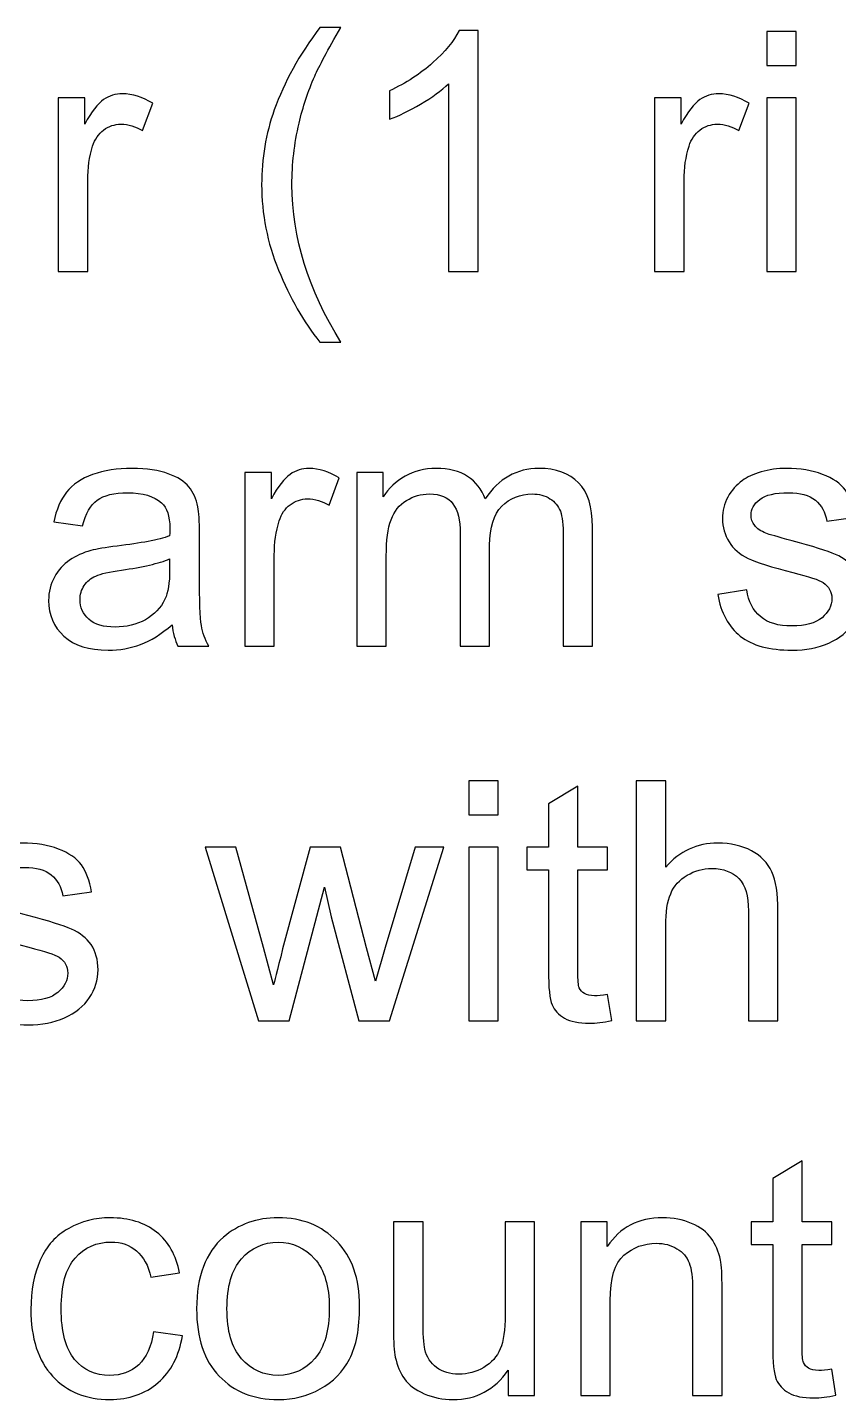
# Model space of a CAD drawing. Header units: millimetres. Extents: x -819 to 558, y -342 to 336.
# Drawn here: x -766.9 to -736.2, y 177.8 to 229.8 of the extents above; entities that cross this region are included whole.
import ezdxf

# ---------------------------------------------------------------- set-up
doc = ezdxf.new("R2010")
doc.units = ezdxf.units.MM
doc.header["$MEASUREMENT"] = 0
doc.layers.add('#Layer 1', color=7, linetype='Continuous')

msp = doc.modelspace()

# ---------------------------------------------------------------- linework, layer by layer
at = {"layer": '#Layer 1', "color": 250}
for points, knots in [([(-755.8548, 217.8846), (-756.4708, 218.6615), (-756.9915, 219.5716), (-757.4169, 220.613), (-757.4169, 220.613), (-757.8424, 221.6566), (-758.0561, 222.7339), (-758.0561, 223.8515), (-758.0561, 223.8515), (-758.0561, 224.8358), (-757.8974, 225.7777), (-757.5778, 226.6794), (-757.5778, 226.6794), (-757.2052, 227.725), (-756.6316, 228.7664), (-755.8548, 229.8036), (-755.8548, 229.8036), (-755.8548, 229.8036), (-755.0547, 229.8036), (-755.0547, 229.8036), (-755.0547, 229.8036), (-755.5542, 228.9442), (-755.8844, 228.3304), (-756.0453, 227.9621), (-756.0453, 227.9621), (-756.2993, 227.3927), (-756.4962, 226.7958), (-756.6422, 226.1756), (-756.6422, 226.1756), (-756.82, 225.4031), (-756.9089, 224.6262), (-756.9089, 223.8452), (-756.9089, 223.8452), (-756.9089, 221.8555), (-756.2908, 219.8701), (-755.0547, 217.8846), (-755.0547, 217.8846), (-755.0547, 217.8846), (-755.8548, 217.8846), (-755.8548, 217.8846)], [0, 0, 0, 0, 0.1, 0.1, 0.1, 0.1, 0.2, 0.2, 0.2, 0.2, 0.3, 0.3, 0.3, 0.3, 0.4, 0.4, 0.4, 0.4, 0.5, 0.5, 0.5, 0.5, 0.6, 0.6, 0.6, 0.6, 0.7, 0.7, 0.7, 0.7, 0.8, 0.8, 0.8, 0.8, 0.9, 0.9, 0.9, 0.9, 1, 1, 1, 1]), ([(-749.8646, 220.558), (-749.8646, 220.558), (-750.9801, 220.558), (-750.9801, 220.558), (-750.9801, 220.558), (-750.9801, 220.558), (-750.9801, 227.67), (-750.9801, 227.67), (-750.9801, 227.67), (-751.2489, 227.4139), (-751.6003, 227.1578), (-752.0363, 226.9017), (-752.0363, 226.9017), (-752.4745, 226.6455), (-752.8661, 226.4529), (-753.2132, 226.3259), (-753.2132, 226.3259), (-753.2132, 226.3259), (-753.2132, 227.4033), (-753.2132, 227.4033), (-753.2132, 227.4033), (-752.5888, 227.6975), (-752.0427, 228.0531), (-751.5749, 228.4701), (-751.5749, 228.4701), (-751.1092, 228.8892), (-750.7769, 229.2935), (-750.5822, 229.6872), (-750.5822, 229.6872), (-750.5822, 229.6872), (-749.8646, 229.6872), (-749.8646, 229.6872), (-749.8646, 229.6872), (-749.8646, 229.6872), (-749.8646, 220.558), (-749.8646, 220.558)], [0, 0, 0, 0, 0.1111111, 0.1111111, 0.1111111, 0.1111111, 0.2222222, 0.2222222, 0.2222222, 0.2222222, 0.3333333, 0.3333333, 0.3333333, 0.3333333, 0.4444444, 0.4444444, 0.4444444, 0.4444444, 0.5555556, 0.5555556, 0.5555556, 0.5555556, 0.6666667, 0.6666667, 0.6666667, 0.6666667, 0.7777778, 0.7777778, 0.7777778, 0.7777778, 0.8888889, 0.8888889, 0.8888889, 0.8888889, 1, 1, 1, 1]), ([(-738.9321, 228.3643), (-738.9321, 228.3643), (-738.9321, 229.6491), (-738.9321, 229.6491), (-738.9321, 229.6491), (-738.9321, 229.6491), (-737.8145, 229.6491), (-737.8145, 229.6491), (-737.8145, 229.6491), (-737.8145, 229.6491), (-737.8145, 228.3643), (-737.8145, 228.3643), (-737.8145, 228.3643), (-737.8145, 228.3643), (-738.9321, 228.3643), (-738.9321, 228.3643)], [0, 0, 0, 0, 0.25, 0.25, 0.25, 0.25, 0.5, 0.5, 0.5, 0.5, 0.75, 0.75, 0.75, 0.75, 1, 1, 1, 1]), ([(-765.7566, 220.558), (-765.7566, 220.558), (-765.7566, 227.143), (-765.7566, 227.143), (-765.7566, 227.143), (-765.7566, 227.143), (-764.7533, 227.143), (-764.7533, 227.143), (-764.7533, 227.143), (-764.7533, 227.143), (-764.7533, 226.146), (-764.7533, 226.146), (-764.7533, 226.146), (-764.4972, 226.6117), (-764.2601, 226.9207), (-764.0421, 227.0689), (-764.0421, 227.0689), (-763.8262, 227.217), (-763.587, 227.2932), (-763.3267, 227.2932), (-763.3267, 227.2932), (-762.9499, 227.2932), (-762.5689, 227.1726), (-762.1794, 226.9334), (-762.1794, 226.9334), (-762.1794, 226.9334), (-762.5647, 225.8962), (-762.5647, 225.8962), (-762.5647, 225.8962), (-762.8356, 226.0592), (-763.1086, 226.1397), (-763.3817, 226.1397), (-763.3817, 226.1397), (-763.6272, 226.1397), (-763.8452, 226.0656), (-764.04, 225.9195), (-764.04, 225.9195), (-764.2347, 225.7714), (-764.3723, 225.5682), (-764.4548, 225.3078), (-764.4548, 225.3078), (-764.5797, 224.912), (-764.6411, 224.4781), (-764.6411, 224.0061), (-764.6411, 224.0061), (-764.6411, 224.0061), (-764.6411, 220.558), (-764.6411, 220.558), (-764.6411, 220.558), (-764.6411, 220.558), (-765.7566, 220.558), (-765.7566, 220.558)], [0, 0, 0, 0, 0.0769231, 0.0769231, 0.0769231, 0.0769231, 0.1538462, 0.1538462, 0.1538462, 0.1538462, 0.2307692, 0.2307692, 0.2307692, 0.2307692, 0.3076923, 0.3076923, 0.3076923, 0.3076923, 0.3846154, 0.3846154, 0.3846154, 0.3846154, 0.4615385, 0.4615385, 0.4615385, 0.4615385, 0.5384615, 0.5384615, 0.5384615, 0.5384615, 0.6153846, 0.6153846, 0.6153846, 0.6153846, 0.6923077, 0.6923077, 0.6923077, 0.6923077, 0.7692308, 0.7692308, 0.7692308, 0.7692308, 0.8461538, 0.8461538, 0.8461538, 0.8461538, 0.9230769, 0.9230769, 0.9230769, 0.9230769, 1, 1, 1, 1]), ([(-743.1781, 220.558), (-743.1781, 220.558), (-743.1781, 227.143), (-743.1781, 227.143), (-743.1781, 227.143), (-743.1781, 227.143), (-742.1748, 227.143), (-742.1748, 227.143), (-742.1748, 227.143), (-742.1748, 227.143), (-742.1748, 226.146), (-742.1748, 226.146), (-742.1748, 226.146), (-741.9187, 226.6117), (-741.6816, 226.9207), (-741.4636, 227.0689), (-741.4636, 227.0689), (-741.2477, 227.217), (-741.0085, 227.2932), (-740.7482, 227.2932), (-740.7482, 227.2932), (-740.3714, 227.2932), (-739.9904, 227.1726), (-739.6009, 226.9334), (-739.6009, 226.9334), (-739.6009, 226.9334), (-739.9862, 225.8962), (-739.9862, 225.8962), (-739.9862, 225.8962), (-740.2571, 226.0592), (-740.5301, 226.1397), (-740.8032, 226.1397), (-740.8032, 226.1397), (-741.0487, 226.1397), (-741.2667, 226.0656), (-741.4615, 225.9195), (-741.4615, 225.9195), (-741.6562, 225.7714), (-741.7938, 225.5682), (-741.8763, 225.3078), (-741.8763, 225.3078), (-742.0012, 224.912), (-742.0626, 224.4781), (-742.0626, 224.0061), (-742.0626, 224.0061), (-742.0626, 224.0061), (-742.0626, 220.558), (-742.0626, 220.558), (-742.0626, 220.558), (-742.0626, 220.558), (-743.1781, 220.558), (-743.1781, 220.558)], [0, 0, 0, 0, 0.0769231, 0.0769231, 0.0769231, 0.0769231, 0.1538462, 0.1538462, 0.1538462, 0.1538462, 0.2307692, 0.2307692, 0.2307692, 0.2307692, 0.3076923, 0.3076923, 0.3076923, 0.3076923, 0.3846154, 0.3846154, 0.3846154, 0.3846154, 0.4615385, 0.4615385, 0.4615385, 0.4615385, 0.5384615, 0.5384615, 0.5384615, 0.5384615, 0.6153846, 0.6153846, 0.6153846, 0.6153846, 0.6923077, 0.6923077, 0.6923077, 0.6923077, 0.7692308, 0.7692308, 0.7692308, 0.7692308, 0.8461538, 0.8461538, 0.8461538, 0.8461538, 0.9230769, 0.9230769, 0.9230769, 0.9230769, 1, 1, 1, 1]), ([(-738.9321, 220.558), (-738.9321, 220.558), (-738.9321, 227.143), (-738.9321, 227.143), (-738.9321, 227.143), (-738.9321, 227.143), (-737.8145, 227.143), (-737.8145, 227.143), (-737.8145, 227.143), (-737.8145, 227.143), (-737.8145, 220.558), (-737.8145, 220.558), (-737.8145, 220.558), (-737.8145, 220.558), (-738.9321, 220.558), (-738.9321, 220.558)], [0, 0, 0, 0, 0.25, 0.25, 0.25, 0.25, 0.5, 0.5, 0.5, 0.5, 0.75, 0.75, 0.75, 0.75, 1, 1, 1, 1]), ([(-761.4471, 207.1828), (-761.8619, 206.8314), (-762.2599, 206.5838), (-762.6409, 206.4377), (-762.6409, 206.4377), (-763.024, 206.2938), (-763.4346, 206.2218), (-763.8728, 206.2218), (-763.8728, 206.2218), (-764.5967, 206.2218), (-765.1512, 206.3975), (-765.5407, 206.751), (-765.5407, 206.751), (-765.928, 207.1045), (-766.1228, 207.5575), (-766.1228, 208.1057), (-766.1228, 208.1057), (-766.1228, 208.4295), (-766.0508, 208.7237), (-765.9026, 208.9904), (-765.9026, 208.9904), (-765.7566, 209.2571), (-765.564, 209.4709), (-765.3269, 209.6318), (-765.3269, 209.6318), (-765.0877, 209.7927), (-764.821, 209.9154), (-764.5226, 209.998), (-764.5226, 209.998), (-764.3046, 210.0551), (-763.9744, 210.1123), (-763.532, 210.1652), (-763.532, 210.1652), (-762.6303, 210.2731), (-761.9656, 210.4001), (-761.5402, 210.5504), (-761.5402, 210.5504), (-761.536, 210.7028), (-761.5338, 210.8002), (-761.5338, 210.8404), (-761.5338, 210.8404), (-761.5338, 211.2955), (-761.6397, 211.6172), (-761.8513, 211.8014), (-761.8513, 211.8014), (-762.135, 212.0554), (-762.5604, 212.1803), (-763.1213, 212.1803), (-763.1213, 212.1803), (-763.6463, 212.1803), (-764.0336, 212.0892), (-764.2855, 211.9051), (-764.2855, 211.9051), (-764.5353, 211.7209), (-764.7194, 211.395), (-764.8401, 210.9272), (-764.8401, 210.9272), (-764.8401, 210.9272), (-765.9302, 211.0775), (-765.9302, 211.0775), (-765.9302, 211.0775), (-765.8307, 211.5431), (-765.6677, 211.922), (-765.4412, 212.2078), (-765.4412, 212.2078), (-765.2147, 212.4956), (-764.8845, 212.7179), (-764.4548, 212.8724), (-764.4548, 212.8724), (-764.0252, 213.0269), (-763.5277, 213.1052), (-762.9605, 213.1052), (-762.9605, 213.1052), (-762.3974, 213.1052), (-761.9424, 213.0375), (-761.591, 212.9063), (-761.591, 212.9063), (-761.2396, 212.7729), (-760.9814, 212.6078), (-760.8142, 212.4067), (-760.8142, 212.4067), (-760.6491, 212.2057), (-760.5348, 211.9538), (-760.467, 211.6469), (-760.467, 211.6469), (-760.4311, 211.4564), (-760.412, 211.1135), (-760.412, 210.6182), (-760.412, 210.6182), (-760.412, 210.6182), (-760.412, 209.1301), (-760.412, 209.1301), (-760.412, 209.1301), (-760.412, 208.0909), (-760.3887, 207.4347), (-760.34, 207.1616), (-760.34, 207.1616), (-760.2935, 206.8865), (-760.1982, 206.6219), (-760.0585, 206.37), (-760.0585, 206.37), (-760.0585, 206.37), (-761.2248, 206.37), (-761.2248, 206.37), (-761.2248, 206.37), (-761.3391, 206.6007), (-761.4153, 206.8717), (-761.4471, 207.1828)], [0, 0, 0, 0, 0.037037, 0.037037, 0.037037, 0.037037, 0.0740741, 0.0740741, 0.0740741, 0.0740741, 0.1111111, 0.1111111, 0.1111111, 0.1111111, 0.1481481, 0.1481481, 0.1481481, 0.1481481, 0.1851852, 0.1851852, 0.1851852, 0.1851852, 0.2222222, 0.2222222, 0.2222222, 0.2222222, 0.2592593, 0.2592593, 0.2592593, 0.2592593, 0.2962963, 0.2962963, 0.2962963, 0.2962963, 0.3333333, 0.3333333, 0.3333333, 0.3333333, 0.3703704, 0.3703704, 0.3703704, 0.3703704, 0.4074074, 0.4074074, 0.4074074, 0.4074074, 0.4444444, 0.4444444, 0.4444444, 0.4444444, 0.4814815, 0.4814815, 0.4814815, 0.4814815, 0.5185185, 0.5185185, 0.5185185, 0.5185185, 0.5555556, 0.5555556, 0.5555556, 0.5555556, 0.5925926, 0.5925926, 0.5925926, 0.5925926, 0.6296296, 0.6296296, 0.6296296, 0.6296296, 0.6666667, 0.6666667, 0.6666667, 0.6666667, 0.7037037, 0.7037037, 0.7037037, 0.7037037, 0.7407407, 0.7407407, 0.7407407, 0.7407407, 0.7777778, 0.7777778, 0.7777778, 0.7777778, 0.8148148, 0.8148148, 0.8148148, 0.8148148, 0.8518519, 0.8518519, 0.8518519, 0.8518519, 0.8888889, 0.8888889, 0.8888889, 0.8888889, 0.9259259, 0.9259259, 0.9259259, 0.9259259, 0.962963, 0.962963, 0.962963, 0.962963, 1, 1, 1, 1]), ([(-758.6933, 206.37), (-758.6933, 206.37), (-758.6933, 212.955), (-758.6933, 212.955), (-758.6933, 212.955), (-758.6933, 212.955), (-757.69, 212.955), (-757.69, 212.955), (-757.69, 212.955), (-757.69, 212.955), (-757.69, 211.958), (-757.69, 211.958), (-757.69, 211.958), (-757.4339, 212.4237), (-757.1968, 212.7327), (-756.9788, 212.8809), (-756.9788, 212.8809), (-756.7629, 213.029), (-756.5237, 213.1052), (-756.2634, 213.1052), (-756.2634, 213.1052), (-755.8866, 213.1052), (-755.5056, 212.9846), (-755.1161, 212.7454), (-755.1161, 212.7454), (-755.1161, 212.7454), (-755.5014, 211.7082), (-755.5014, 211.7082), (-755.5014, 211.7082), (-755.7723, 211.8712), (-756.0453, 211.9517), (-756.3184, 211.9517), (-756.3184, 211.9517), (-756.5639, 211.9517), (-756.7819, 211.8776), (-756.9767, 211.7315), (-756.9767, 211.7315), (-757.1714, 211.5834), (-757.309, 211.3802), (-757.3915, 211.1198), (-757.3915, 211.1198), (-757.5164, 210.724), (-757.5778, 210.2901), (-757.5778, 209.8181), (-757.5778, 209.8181), (-757.5778, 209.8181), (-757.5778, 206.37), (-757.5778, 206.37), (-757.5778, 206.37), (-757.5778, 206.37), (-758.6933, 206.37), (-758.6933, 206.37)], [0, 0, 0, 0, 0.0769231, 0.0769231, 0.0769231, 0.0769231, 0.1538462, 0.1538462, 0.1538462, 0.1538462, 0.2307692, 0.2307692, 0.2307692, 0.2307692, 0.3076923, 0.3076923, 0.3076923, 0.3076923, 0.3846154, 0.3846154, 0.3846154, 0.3846154, 0.4615385, 0.4615385, 0.4615385, 0.4615385, 0.5384615, 0.5384615, 0.5384615, 0.5384615, 0.6153846, 0.6153846, 0.6153846, 0.6153846, 0.6923077, 0.6923077, 0.6923077, 0.6923077, 0.7692308, 0.7692308, 0.7692308, 0.7692308, 0.8461538, 0.8461538, 0.8461538, 0.8461538, 0.9230769, 0.9230769, 0.9230769, 0.9230769, 1, 1, 1, 1]), ([(-754.4515, 206.37), (-754.4515, 206.37), (-754.4515, 212.955), (-754.4515, 212.955), (-754.4515, 212.955), (-754.4515, 212.955), (-753.4545, 212.955), (-753.4545, 212.955), (-753.4545, 212.955), (-753.4545, 212.955), (-753.4545, 212.0321), (-753.4545, 212.0321), (-753.4545, 212.0321), (-753.2471, 212.3538), (-752.9719, 212.6142), (-752.629, 212.8089), (-752.629, 212.8089), (-752.2861, 213.0058), (-751.8946, 213.1052), (-751.4564, 213.1052), (-751.4564, 213.1052), (-750.9696, 213.1052), (-750.5695, 213.0036), (-750.2584, 212.8004), (-750.2584, 212.8004), (-749.9451, 212.5972), (-749.725, 212.3157), (-749.598, 211.9517), (-749.598, 211.9517), (-749.0752, 212.72), (-748.3978, 213.1052), (-747.5639, 213.1052), (-747.5639, 213.1052), (-746.9098, 213.1052), (-746.4082, 212.9232), (-746.0568, 212.5613), (-746.0568, 212.5613), (-745.7054, 212.1993), (-745.5297, 211.6426), (-745.5297, 210.8912), (-745.5297, 210.8912), (-745.5297, 210.8912), (-745.5297, 206.37), (-745.5297, 206.37), (-745.5297, 206.37), (-745.5297, 206.37), (-746.6389, 206.37), (-746.6389, 206.37), (-746.6389, 206.37), (-746.6389, 206.37), (-746.6389, 210.5187), (-746.6389, 210.5187), (-746.6389, 210.5187), (-746.6389, 210.9653), (-746.6749, 211.287), (-746.7468, 211.4839), (-746.7468, 211.4839), (-746.8209, 211.6786), (-746.9521, 211.8374), (-747.1405, 211.958), (-747.1405, 211.958), (-747.331, 212.0765), (-747.5554, 212.1379), (-747.8115, 212.1379), (-747.8115, 212.1379), (-748.2751, 212.1379), (-748.6582, 211.9834), (-748.9651, 211.6744), (-748.9651, 211.6744), (-749.2699, 211.3675), (-749.4244, 210.8743), (-749.4244, 210.1969), (-749.4244, 210.1969), (-749.4244, 210.1969), (-749.4244, 206.37), (-749.4244, 206.37), (-749.4244, 206.37), (-749.4244, 206.37), (-750.5399, 206.37), (-750.5399, 206.37), (-750.5399, 206.37), (-750.5399, 206.37), (-750.5399, 210.6478), (-750.5399, 210.6478), (-750.5399, 210.6478), (-750.5399, 211.1452), (-750.6309, 211.5177), (-750.8129, 211.7654), (-750.8129, 211.7654), (-750.995, 212.013), (-751.2913, 212.1379), (-751.7062, 212.1379), (-751.7062, 212.1379), (-752.0194, 212.1379), (-752.3094, 212.0554), (-752.5761, 211.8882), (-752.5761, 211.8882), (-752.8428, 211.7231), (-753.0376, 211.4818), (-753.1561, 211.1643), (-753.1561, 211.1643), (-753.2767, 210.8446), (-753.336, 210.3853), (-753.336, 209.7863), (-753.336, 209.7863), (-753.336, 209.7863), (-753.336, 206.37), (-753.336, 206.37), (-753.336, 206.37), (-753.336, 206.37), (-754.4515, 206.37), (-754.4515, 206.37)], [0, 0, 0, 0, 0.0357143, 0.0357143, 0.0357143, 0.0357143, 0.0714286, 0.0714286, 0.0714286, 0.0714286, 0.1071429, 0.1071429, 0.1071429, 0.1071429, 0.1428571, 0.1428571, 0.1428571, 0.1428571, 0.1785714, 0.1785714, 0.1785714, 0.1785714, 0.2142857, 0.2142857, 0.2142857, 0.2142857, 0.25, 0.25, 0.25, 0.25, 0.2857143, 0.2857143, 0.2857143, 0.2857143, 0.3214286, 0.3214286, 0.3214286, 0.3214286, 0.3571429, 0.3571429, 0.3571429, 0.3571429, 0.3928571, 0.3928571, 0.3928571, 0.3928571, 0.4285714, 0.4285714, 0.4285714, 0.4285714, 0.4642857, 0.4642857, 0.4642857, 0.4642857, 0.5, 0.5, 0.5, 0.5, 0.5357143, 0.5357143, 0.5357143, 0.5357143, 0.5714286, 0.5714286, 0.5714286, 0.5714286, 0.6071429, 0.6071429, 0.6071429, 0.6071429, 0.6428571, 0.6428571, 0.6428571, 0.6428571, 0.6785714, 0.6785714, 0.6785714, 0.6785714, 0.7142857, 0.7142857, 0.7142857, 0.7142857, 0.75, 0.75, 0.75, 0.75, 0.7857143, 0.7857143, 0.7857143, 0.7857143, 0.8214286, 0.8214286, 0.8214286, 0.8214286, 0.8571429, 0.8571429, 0.8571429, 0.8571429, 0.8928571, 0.8928571, 0.8928571, 0.8928571, 0.9285714, 0.9285714, 0.9285714, 0.9285714, 0.9642857, 0.9642857, 0.9642857, 0.9642857, 1, 1, 1, 1]), ([(-740.7905, 208.3364), (-740.7905, 208.3364), (-739.6877, 208.51), (-739.6877, 208.51), (-739.6877, 208.51), (-739.6263, 208.0676), (-739.4528, 207.7289), (-739.1691, 207.4918), (-739.1691, 207.4918), (-738.8876, 207.2569), (-738.4918, 207.1384), (-737.9817, 207.1384), (-737.9817, 207.1384), (-737.4695, 207.1384), (-737.0885, 207.2442), (-736.8408, 207.4516), (-736.8408, 207.4516), (-736.5932, 207.6612), (-736.4683, 207.9067), (-736.4683, 208.1861), (-736.4683, 208.1861), (-736.4683, 208.4401), (-736.5783, 208.637), (-736.7985, 208.783), (-736.7985, 208.783), (-736.9509, 208.8825), (-737.3319, 209.0074), (-737.9394, 209.1598), (-737.9394, 209.1598), (-738.7564, 209.3672), (-739.3258, 209.545), (-739.6412, 209.6974), (-739.6412, 209.6974), (-739.9565, 209.8477), (-740.1978, 210.0572), (-740.3608, 210.3239), (-740.3608, 210.3239), (-740.5238, 210.5906), (-740.6064, 210.8849), (-740.6064, 211.2066), (-740.6064, 211.2066), (-740.6064, 211.5008), (-740.5386, 211.7717), (-740.4032, 212.0215), (-740.4032, 212.0215), (-740.2698, 212.2734), (-740.0857, 212.4808), (-739.8549, 212.6459), (-739.8549, 212.6459), (-739.6814, 212.7729), (-739.4443, 212.883), (-739.1459, 212.9719), (-739.1459, 212.9719), (-738.8453, 213.0608), (-738.5236, 213.1052), (-738.1807, 213.1052), (-738.1807, 213.1052), (-737.6642, 213.1052), (-737.2112, 213.029), (-736.8196, 212.8809), (-736.8196, 212.8809), (-736.4281, 212.7327), (-736.1402, 212.5316), (-735.9539, 212.2776), (-735.9539, 212.2776), (-735.7677, 212.0215), (-735.6407, 211.6828), (-735.5708, 211.2574), (-735.5708, 211.2574), (-735.5708, 211.2574), (-736.6609, 211.1071), (-736.6609, 211.1071), (-736.6609, 211.1071), (-736.7117, 211.4458), (-736.8556, 211.7104), (-737.0927, 211.9009), (-737.0927, 211.9009), (-737.3298, 212.0914), (-737.6663, 212.1866), (-738.1002, 212.1866), (-738.1002, 212.1866), (-738.6125, 212.1866), (-738.9786, 212.1019), (-739.1967, 211.9326), (-739.1967, 211.9326), (-739.4168, 211.7633), (-739.5269, 211.5643), (-739.5269, 211.3378), (-739.5269, 211.3378), (-739.5269, 211.1918), (-739.4803, 211.0627), (-739.3893, 210.9462), (-739.3893, 210.9462), (-739.2983, 210.8256), (-739.1564, 210.7282), (-738.9617, 210.6478), (-738.9617, 210.6478), (-738.8495, 210.6076), (-738.5214, 210.5123), (-737.9753, 210.3642), (-737.9753, 210.3642), (-737.1858, 210.1525), (-736.6355, 209.981), (-736.3243, 209.8456), (-736.3243, 209.8456), (-736.0111, 209.7122), (-735.7655, 209.5154), (-735.5877, 209.2593), (-735.5877, 209.2593), (-735.4099, 209.0031), (-735.321, 208.6856), (-735.321, 208.3046), (-735.321, 208.3046), (-735.321, 207.9321), (-735.4311, 207.5829), (-735.647, 207.2527), (-735.647, 207.2527), (-735.865, 206.9246), (-736.1783, 206.6706), (-736.5868, 206.4907), (-736.5868, 206.4907), (-736.9953, 206.3107), (-737.4589, 206.2218), (-737.9753, 206.2218), (-737.9753, 206.2218), (-738.8326, 206.2218), (-739.4845, 206.3996), (-739.9333, 206.7552), (-739.9333, 206.7552), (-740.382, 207.1108), (-740.6677, 207.6379), (-740.7905, 208.3364)], [0, 0, 0, 0, 0.030303, 0.030303, 0.030303, 0.030303, 0.0606061, 0.0606061, 0.0606061, 0.0606061, 0.0909091, 0.0909091, 0.0909091, 0.0909091, 0.1212121, 0.1212121, 0.1212121, 0.1212121, 0.1515152, 0.1515152, 0.1515152, 0.1515152, 0.1818182, 0.1818182, 0.1818182, 0.1818182, 0.2121212, 0.2121212, 0.2121212, 0.2121212, 0.2424242, 0.2424242, 0.2424242, 0.2424242, 0.2727273, 0.2727273, 0.2727273, 0.2727273, 0.3030303, 0.3030303, 0.3030303, 0.3030303, 0.3333333, 0.3333333, 0.3333333, 0.3333333, 0.3636364, 0.3636364, 0.3636364, 0.3636364, 0.3939394, 0.3939394, 0.3939394, 0.3939394, 0.4242424, 0.4242424, 0.4242424, 0.4242424, 0.4545455, 0.4545455, 0.4545455, 0.4545455, 0.4848485, 0.4848485, 0.4848485, 0.4848485, 0.5151515, 0.5151515, 0.5151515, 0.5151515, 0.5454545, 0.5454545, 0.5454545, 0.5454545, 0.5757576, 0.5757576, 0.5757576, 0.5757576, 0.6060606, 0.6060606, 0.6060606, 0.6060606, 0.6363636, 0.6363636, 0.6363636, 0.6363636, 0.6666667, 0.6666667, 0.6666667, 0.6666667, 0.6969697, 0.6969697, 0.6969697, 0.6969697, 0.7272727, 0.7272727, 0.7272727, 0.7272727, 0.7575758, 0.7575758, 0.7575758, 0.7575758, 0.7878788, 0.7878788, 0.7878788, 0.7878788, 0.8181818, 0.8181818, 0.8181818, 0.8181818, 0.8484848, 0.8484848, 0.8484848, 0.8484848, 0.8787879, 0.8787879, 0.8787879, 0.8787879, 0.9090909, 0.9090909, 0.9090909, 0.9090909, 0.9393939, 0.9393939, 0.9393939, 0.9393939, 0.969697, 0.969697, 0.969697, 0.969697, 1, 1, 1, 1]), ([(-761.5402, 209.6762), (-761.9466, 209.509), (-762.5541, 209.3693), (-763.3626, 209.2529), (-763.3626, 209.2529), (-763.822, 209.1873), (-764.1479, 209.1132), (-764.3363, 209.0307), (-764.3363, 209.0307), (-764.5268, 208.9481), (-764.675, 208.8275), (-764.7766, 208.6666), (-764.7766, 208.6666), (-764.8803, 208.5078), (-764.9332, 208.3322), (-764.9332, 208.1374), (-764.9332, 208.1374), (-764.9332, 207.839), (-764.8189, 207.5913), (-764.5945, 207.3924), (-764.5945, 207.3924), (-764.3702, 207.1955), (-764.04, 207.096), (-763.6061, 207.096), (-763.6061, 207.096), (-763.1764, 207.096), (-762.7933, 207.1892), (-762.4588, 207.3775), (-762.4588, 207.3775), (-762.1244, 207.5659), (-761.8767, 207.8242), (-761.7201, 208.1501), (-761.7201, 208.1501), (-761.5995, 208.402), (-761.5402, 208.7745), (-761.5402, 209.2656), (-761.5402, 209.2656), (-761.5402, 209.2656), (-761.5402, 209.6762), (-761.5402, 209.6762)], [0, 0, 0, 0, 0.1, 0.1, 0.1, 0.1, 0.2, 0.2, 0.2, 0.2, 0.3, 0.3, 0.3, 0.3, 0.4, 0.4, 0.4, 0.4, 0.5, 0.5, 0.5, 0.5, 0.6, 0.6, 0.6, 0.6, 0.7, 0.7, 0.7, 0.7, 0.8, 0.8, 0.8, 0.8, 0.9, 0.9, 0.9, 0.9, 1, 1, 1, 1]), ([(-750.2182, 199.9883), (-750.2182, 199.9883), (-750.2182, 201.2731), (-750.2182, 201.2731), (-750.2182, 201.2731), (-750.2182, 201.2731), (-749.1006, 201.2731), (-749.1006, 201.2731), (-749.1006, 201.2731), (-749.1006, 201.2731), (-749.1006, 199.9883), (-749.1006, 199.9883), (-749.1006, 199.9883), (-749.1006, 199.9883), (-750.2182, 199.9883), (-750.2182, 199.9883)], [0, 0, 0, 0, 0.25, 0.25, 0.25, 0.25, 0.5, 0.5, 0.5, 0.5, 0.75, 0.75, 0.75, 0.75, 1, 1, 1, 1]), ([(-743.8724, 192.182), (-743.8724, 192.182), (-743.8724, 201.2731), (-743.8724, 201.2731), (-743.8724, 201.2731), (-743.8724, 201.2731), (-742.7569, 201.2731), (-742.7569, 201.2731), (-742.7569, 201.2731), (-742.7569, 201.2731), (-742.7569, 198.0113), (-742.7569, 198.0113), (-742.7569, 198.0113), (-742.2362, 198.6146), (-741.5779, 198.9172), (-740.7842, 198.9172), (-740.7842, 198.9172), (-740.2973, 198.9172), (-739.874, 198.8199), (-739.5142, 198.6273), (-739.5142, 198.6273), (-739.1543, 198.4368), (-738.8961, 198.1701), (-738.7416, 197.8314), (-738.7416, 197.8314), (-738.5871, 197.4927), (-738.5088, 196.9995), (-738.5088, 196.3561), (-738.5088, 196.3561), (-738.5088, 196.3561), (-738.5088, 192.182), (-738.5088, 192.182), (-738.5088, 192.182), (-738.5088, 192.182), (-739.6264, 192.182), (-739.6264, 192.182), (-739.6264, 192.182), (-739.6264, 192.182), (-739.6264, 196.3561), (-739.6264, 196.3561), (-739.6264, 196.3561), (-739.6264, 196.9128), (-739.747, 197.3192), (-739.9883, 197.5732), (-739.9883, 197.5732), (-740.2296, 197.8272), (-740.5725, 197.9563), (-741.0149, 197.9563), (-741.0149, 197.9563), (-741.3451, 197.9563), (-741.6562, 197.8695), (-741.9483, 197.698), (-741.9483, 197.698), (-742.2404, 197.5266), (-742.4479, 197.2938), (-742.5706, 196.9995), (-742.5706, 196.9995), (-742.6955, 196.7074), (-742.7569, 196.301), (-742.7569, 195.7846), (-742.7569, 195.7846), (-742.7569, 195.7846), (-742.7569, 192.182), (-742.7569, 192.182), (-742.7569, 192.182), (-742.7569, 192.182), (-743.8724, 192.182), (-743.8724, 192.182)], [0, 0, 0, 0, 0.0588235, 0.0588235, 0.0588235, 0.0588235, 0.1176471, 0.1176471, 0.1176471, 0.1176471, 0.1764706, 0.1764706, 0.1764706, 0.1764706, 0.2352941, 0.2352941, 0.2352941, 0.2352941, 0.2941176, 0.2941176, 0.2941176, 0.2941176, 0.3529412, 0.3529412, 0.3529412, 0.3529412, 0.4117647, 0.4117647, 0.4117647, 0.4117647, 0.4705882, 0.4705882, 0.4705882, 0.4705882, 0.5294118, 0.5294118, 0.5294118, 0.5294118, 0.5882353, 0.5882353, 0.5882353, 0.5882353, 0.6470588, 0.6470588, 0.6470588, 0.6470588, 0.7058824, 0.7058824, 0.7058824, 0.7058824, 0.7647059, 0.7647059, 0.7647059, 0.7647059, 0.8235294, 0.8235294, 0.8235294, 0.8235294, 0.8823529, 0.8823529, 0.8823529, 0.8823529, 0.9411765, 0.9411765, 0.9411765, 0.9411765, 1, 1, 1, 1]), ([(-744.9646, 193.1811), (-744.9646, 193.1811), (-744.8037, 192.1947), (-744.8037, 192.1947), (-744.8037, 192.1947), (-745.117, 192.1291), (-745.3985, 192.0952), (-745.6462, 192.0952), (-745.6462, 192.0952), (-746.0526, 192.0952), (-746.3658, 192.1587), (-746.5902, 192.2878), (-746.5902, 192.2878), (-746.8125, 192.4148), (-746.9691, 192.5842), (-747.0601, 192.7937), (-747.0601, 192.7937), (-747.1511, 193.0012), (-747.1977, 193.4414), (-747.1977, 194.1103), (-747.1977, 194.1103), (-747.1977, 194.1103), (-747.1977, 197.8991), (-747.1977, 197.8991), (-747.1977, 197.8991), (-747.1977, 197.8991), (-748.0168, 197.8991), (-748.0168, 197.8991), (-748.0168, 197.8991), (-748.0168, 197.8991), (-748.0168, 198.767), (-748.0168, 198.767), (-748.0168, 198.767), (-748.0168, 198.767), (-747.1977, 198.767), (-747.1977, 198.767), (-747.1977, 198.767), (-747.1977, 198.767), (-747.1977, 200.3989), (-747.1977, 200.3989), (-747.1977, 200.3989), (-747.1977, 200.3989), (-746.0864, 201.0678), (-746.0864, 201.0678), (-746.0864, 201.0678), (-746.0864, 201.0678), (-746.0864, 198.767), (-746.0864, 198.767), (-746.0864, 198.767), (-746.0864, 198.767), (-744.9646, 198.767), (-744.9646, 198.767), (-744.9646, 198.767), (-744.9646, 198.767), (-744.9646, 197.8991), (-744.9646, 197.8991), (-744.9646, 197.8991), (-744.9646, 197.8991), (-746.0864, 197.8991), (-746.0864, 197.8991), (-746.0864, 197.8991), (-746.0864, 197.8991), (-746.0864, 194.0489), (-746.0864, 194.0489), (-746.0864, 194.0489), (-746.0864, 193.7293), (-746.0674, 193.5261), (-746.0293, 193.4351), (-746.0293, 193.4351), (-745.9891, 193.3441), (-745.9256, 193.2721), (-745.8367, 193.2171), (-745.8367, 193.2171), (-745.7478, 193.1641), (-745.6208, 193.1366), (-745.4557, 193.1366), (-745.4557, 193.1366), (-745.3308, 193.1366), (-745.1678, 193.1514), (-744.9646, 193.1811)], [0, 0, 0, 0, 0.05, 0.05, 0.05, 0.05, 0.1, 0.1, 0.1, 0.1, 0.15, 0.15, 0.15, 0.15, 0.2, 0.2, 0.2, 0.2, 0.25, 0.25, 0.25, 0.25, 0.3, 0.3, 0.3, 0.3, 0.35, 0.35, 0.35, 0.35, 0.4, 0.4, 0.4, 0.4, 0.45, 0.45, 0.45, 0.45, 0.5, 0.5, 0.5, 0.5, 0.55, 0.55, 0.55, 0.55, 0.6, 0.6, 0.6, 0.6, 0.65, 0.65, 0.65, 0.65, 0.7, 0.7, 0.7, 0.7, 0.75, 0.75, 0.75, 0.75, 0.8, 0.8, 0.8, 0.8, 0.85, 0.85, 0.85, 0.85, 0.9, 0.9, 0.9, 0.9, 0.95, 0.95, 0.95, 0.95, 1, 1, 1, 1]), ([(-769.719, 194.1484), (-769.719, 194.1484), (-768.6162, 194.322), (-768.6162, 194.322), (-768.6162, 194.322), (-768.5548, 193.8796), (-768.3813, 193.5409), (-768.0976, 193.3038), (-768.0976, 193.3038), (-767.8161, 193.0689), (-767.4203, 192.9504), (-766.9102, 192.9504), (-766.9102, 192.9504), (-766.398, 192.9504), (-766.017, 193.0562), (-765.7693, 193.2636), (-765.7693, 193.2636), (-765.5217, 193.4732), (-765.3968, 193.7187), (-765.3968, 193.9981), (-765.3968, 193.9981), (-765.3968, 194.2521), (-765.5068, 194.449), (-765.727, 194.595), (-765.727, 194.595), (-765.8794, 194.6945), (-766.2604, 194.8194), (-766.8679, 194.9718), (-766.8679, 194.9718), (-767.6849, 195.1792), (-768.2543, 195.357), (-768.5697, 195.5094), (-768.5697, 195.5094), (-768.885, 195.6597), (-769.1263, 195.8692), (-769.2893, 196.1359), (-769.2893, 196.1359), (-769.4523, 196.4026), (-769.5349, 196.6969), (-769.5349, 197.0186), (-769.5349, 197.0186), (-769.5349, 197.3128), (-769.4671, 197.5837), (-769.3317, 197.8335), (-769.3317, 197.8335), (-769.1983, 198.0854), (-769.0142, 198.2928), (-768.7834, 198.4579), (-768.7834, 198.4579), (-768.6099, 198.5849), (-768.3728, 198.695), (-768.0744, 198.7839), (-768.0744, 198.7839), (-767.7738, 198.8728), (-767.4521, 198.9172), (-767.1092, 198.9172), (-767.1092, 198.9172), (-766.5927, 198.9172), (-766.1397, 198.841), (-765.7481, 198.6929), (-765.7481, 198.6929), (-765.3566, 198.5447), (-765.0687, 198.3436), (-764.8824, 198.0896), (-764.8824, 198.0896), (-764.6962, 197.8335), (-764.5692, 197.4948), (-764.4993, 197.0694), (-764.4993, 197.0694), (-764.4993, 197.0694), (-765.5894, 196.9191), (-765.5894, 196.9191), (-765.5894, 196.9191), (-765.6402, 197.2578), (-765.7841, 197.5224), (-766.0212, 197.7129), (-766.0212, 197.7129), (-766.2583, 197.9034), (-766.5948, 197.9986), (-767.0287, 197.9986), (-767.0287, 197.9986), (-767.541, 197.9986), (-767.9071, 197.9139), (-768.1252, 197.7446), (-768.1252, 197.7446), (-768.3453, 197.5753), (-768.4554, 197.3763), (-768.4554, 197.1498), (-768.4554, 197.1498), (-768.4554, 197.0038), (-768.4088, 196.8747), (-768.3178, 196.7582), (-768.3178, 196.7582), (-768.2268, 196.6376), (-768.0849, 196.5402), (-767.8902, 196.4598), (-767.8902, 196.4598), (-767.778, 196.4196), (-767.4499, 196.3243), (-766.9038, 196.1762), (-766.9038, 196.1762), (-766.1143, 195.9645), (-765.564, 195.793), (-765.2528, 195.6576), (-765.2528, 195.6576), (-764.9396, 195.5242), (-764.694, 195.3274), (-764.5162, 195.0713), (-764.5162, 195.0713), (-764.3384, 194.8151), (-764.2495, 194.4976), (-764.2495, 194.1166), (-764.2495, 194.1166), (-764.2495, 193.7441), (-764.3596, 193.3949), (-764.5755, 193.0647), (-764.5755, 193.0647), (-764.7935, 192.7366), (-765.1068, 192.4826), (-765.5153, 192.3027), (-765.5153, 192.3027), (-765.9238, 192.1227), (-766.3874, 192.0338), (-766.9038, 192.0338), (-766.9038, 192.0338), (-767.7611, 192.0338), (-768.413, 192.2116), (-768.8618, 192.5672), (-768.8618, 192.5672), (-769.3105, 192.9228), (-769.5962, 193.4499), (-769.719, 194.1484)], [0, 0, 0, 0, 0.030303, 0.030303, 0.030303, 0.030303, 0.0606061, 0.0606061, 0.0606061, 0.0606061, 0.0909091, 0.0909091, 0.0909091, 0.0909091, 0.1212121, 0.1212121, 0.1212121, 0.1212121, 0.1515152, 0.1515152, 0.1515152, 0.1515152, 0.1818182, 0.1818182, 0.1818182, 0.1818182, 0.2121212, 0.2121212, 0.2121212, 0.2121212, 0.2424242, 0.2424242, 0.2424242, 0.2424242, 0.2727273, 0.2727273, 0.2727273, 0.2727273, 0.3030303, 0.3030303, 0.3030303, 0.3030303, 0.3333333, 0.3333333, 0.3333333, 0.3333333, 0.3636364, 0.3636364, 0.3636364, 0.3636364, 0.3939394, 0.3939394, 0.3939394, 0.3939394, 0.4242424, 0.4242424, 0.4242424, 0.4242424, 0.4545455, 0.4545455, 0.4545455, 0.4545455, 0.4848485, 0.4848485, 0.4848485, 0.4848485, 0.5151515, 0.5151515, 0.5151515, 0.5151515, 0.5454545, 0.5454545, 0.5454545, 0.5454545, 0.5757576, 0.5757576, 0.5757576, 0.5757576, 0.6060606, 0.6060606, 0.6060606, 0.6060606, 0.6363636, 0.6363636, 0.6363636, 0.6363636, 0.6666667, 0.6666667, 0.6666667, 0.6666667, 0.6969697, 0.6969697, 0.6969697, 0.6969697, 0.7272727, 0.7272727, 0.7272727, 0.7272727, 0.7575758, 0.7575758, 0.7575758, 0.7575758, 0.7878788, 0.7878788, 0.7878788, 0.7878788, 0.8181818, 0.8181818, 0.8181818, 0.8181818, 0.8484848, 0.8484848, 0.8484848, 0.8484848, 0.8787879, 0.8787879, 0.8787879, 0.8787879, 0.9090909, 0.9090909, 0.9090909, 0.9090909, 0.9393939, 0.9393939, 0.9393939, 0.9393939, 0.969697, 0.969697, 0.969697, 0.969697, 1, 1, 1, 1]), ([(-758.1789, 192.182), (-758.1789, 192.182), (-760.194, 198.767), (-760.194, 198.767), (-760.194, 198.767), (-760.194, 198.767), (-759.0404, 198.767), (-759.0404, 198.767), (-759.0404, 198.767), (-759.0404, 198.767), (-757.9927, 194.9654), (-757.9927, 194.9654), (-757.9927, 194.9654), (-757.9927, 194.9654), (-757.6032, 193.5515), (-757.6032, 193.5515), (-757.6032, 193.5515), (-757.5863, 193.6235), (-757.472, 194.0764), (-757.2624, 194.9104), (-757.2624, 194.9104), (-757.2624, 194.9104), (-756.2147, 198.767), (-756.2147, 198.767), (-756.2147, 198.767), (-756.2147, 198.767), (-755.0674, 198.767), (-755.0674, 198.767), (-755.0674, 198.767), (-755.0674, 198.767), (-754.0811, 194.9485), (-754.0811, 194.9485), (-754.0811, 194.9485), (-754.0811, 194.9485), (-753.7509, 193.6891), (-753.7509, 193.6891), (-753.7509, 193.6891), (-753.7509, 193.6891), (-753.3741, 194.9612), (-753.3741, 194.9612), (-753.3741, 194.9612), (-753.3741, 194.9612), (-752.2459, 198.767), (-752.2459, 198.767), (-752.2459, 198.767), (-752.2459, 198.767), (-751.1601, 198.767), (-751.1601, 198.767), (-751.1601, 198.767), (-751.1601, 198.767), (-753.2196, 192.182), (-753.2196, 192.182), (-753.2196, 192.182), (-753.2196, 192.182), (-754.3774, 192.182), (-754.3774, 192.182), (-754.3774, 192.182), (-754.3774, 192.182), (-755.4251, 196.1254), (-755.4251, 196.1254), (-755.4251, 196.1254), (-755.4251, 196.1254), (-755.6813, 197.2493), (-755.6813, 197.2493), (-755.6813, 197.2493), (-755.6813, 197.2493), (-757.0126, 192.182), (-757.0126, 192.182), (-757.0126, 192.182), (-757.0126, 192.182), (-758.1789, 192.182), (-758.1789, 192.182)], [0, 0, 0, 0, 0.0555556, 0.0555556, 0.0555556, 0.0555556, 0.1111111, 0.1111111, 0.1111111, 0.1111111, 0.1666667, 0.1666667, 0.1666667, 0.1666667, 0.2222222, 0.2222222, 0.2222222, 0.2222222, 0.2777778, 0.2777778, 0.2777778, 0.2777778, 0.3333333, 0.3333333, 0.3333333, 0.3333333, 0.3888889, 0.3888889, 0.3888889, 0.3888889, 0.4444444, 0.4444444, 0.4444444, 0.4444444, 0.5, 0.5, 0.5, 0.5, 0.5555556, 0.5555556, 0.5555556, 0.5555556, 0.6111111, 0.6111111, 0.6111111, 0.6111111, 0.6666667, 0.6666667, 0.6666667, 0.6666667, 0.7222222, 0.7222222, 0.7222222, 0.7222222, 0.7777778, 0.7777778, 0.7777778, 0.7777778, 0.8333333, 0.8333333, 0.8333333, 0.8333333, 0.8888889, 0.8888889, 0.8888889, 0.8888889, 0.9444444, 0.9444444, 0.9444444, 0.9444444, 1, 1, 1, 1]), ([(-750.2182, 192.182), (-750.2182, 192.182), (-750.2182, 198.767), (-750.2182, 198.767), (-750.2182, 198.767), (-750.2182, 198.767), (-749.1006, 198.767), (-749.1006, 198.767), (-749.1006, 198.767), (-749.1006, 198.767), (-749.1006, 192.182), (-749.1006, 192.182), (-749.1006, 192.182), (-749.1006, 192.182), (-750.2182, 192.182), (-750.2182, 192.182)], [0, 0, 0, 0, 0.25, 0.25, 0.25, 0.25, 0.5, 0.5, 0.5, 0.5, 0.75, 0.75, 0.75, 0.75, 1, 1, 1, 1]), ([(-736.4747, 178.9931), (-736.4747, 178.9931), (-736.3138, 178.0067), (-736.3138, 178.0067), (-736.3138, 178.0067), (-736.6271, 177.9411), (-736.9086, 177.9072), (-737.1563, 177.9072), (-737.1563, 177.9072), (-737.5627, 177.9072), (-737.8759, 177.9707), (-738.1003, 178.0998), (-738.1003, 178.0998), (-738.3226, 178.2268), (-738.4792, 178.3962), (-738.5702, 178.6057), (-738.5702, 178.6057), (-738.6612, 178.8132), (-738.7078, 179.2534), (-738.7078, 179.9223), (-738.7078, 179.9223), (-738.7078, 179.9223), (-738.7078, 183.7111), (-738.7078, 183.7111), (-738.7078, 183.7111), (-738.7078, 183.7111), (-739.5269, 183.7111), (-739.5269, 183.7111), (-739.5269, 183.7111), (-739.5269, 183.7111), (-739.5269, 184.579), (-739.5269, 184.579), (-739.5269, 184.579), (-739.5269, 184.579), (-738.7078, 184.579), (-738.7078, 184.579), (-738.7078, 184.579), (-738.7078, 184.579), (-738.7078, 186.2109), (-738.7078, 186.2109), (-738.7078, 186.2109), (-738.7078, 186.2109), (-737.5965, 186.8798), (-737.5965, 186.8798), (-737.5965, 186.8798), (-737.5965, 186.8798), (-737.5965, 184.579), (-737.5965, 184.579), (-737.5965, 184.579), (-737.5965, 184.579), (-736.4747, 184.579), (-736.4747, 184.579), (-736.4747, 184.579), (-736.4747, 184.579), (-736.4747, 183.7111), (-736.4747, 183.7111), (-736.4747, 183.7111), (-736.4747, 183.7111), (-737.5965, 183.7111), (-737.5965, 183.7111), (-737.5965, 183.7111), (-737.5965, 183.7111), (-737.5965, 179.8609), (-737.5965, 179.8609), (-737.5965, 179.8609), (-737.5965, 179.5413), (-737.5775, 179.3381), (-737.5394, 179.2471), (-737.5394, 179.2471), (-737.4992, 179.1561), (-737.4357, 179.0841), (-737.3468, 179.0291), (-737.3468, 179.0291), (-737.2579, 178.9761), (-737.1309, 178.9486), (-736.9658, 178.9486), (-736.9658, 178.9486), (-736.8409, 178.9486), (-736.6779, 178.9634), (-736.4747, 178.9931)], [0, 0, 0, 0, 0.05, 0.05, 0.05, 0.05, 0.1, 0.1, 0.1, 0.1, 0.15, 0.15, 0.15, 0.15, 0.2, 0.2, 0.2, 0.2, 0.25, 0.25, 0.25, 0.25, 0.3, 0.3, 0.3, 0.3, 0.35, 0.35, 0.35, 0.35, 0.4, 0.4, 0.4, 0.4, 0.45, 0.45, 0.45, 0.45, 0.5, 0.5, 0.5, 0.5, 0.55, 0.55, 0.55, 0.55, 0.6, 0.6, 0.6, 0.6, 0.65, 0.65, 0.65, 0.65, 0.7, 0.7, 0.7, 0.7, 0.75, 0.75, 0.75, 0.75, 0.8, 0.8, 0.8, 0.8, 0.85, 0.85, 0.85, 0.85, 0.9, 0.9, 0.9, 0.9, 0.95, 0.95, 0.95, 0.95, 1, 1, 1, 1]), ([(-762.1541, 180.407), (-762.1541, 180.407), (-761.0576, 180.2631), (-761.0576, 180.2631), (-761.0576, 180.2631), (-761.1762, 179.5074), (-761.4831, 178.9148), (-761.9784, 178.4872), (-761.9784, 178.4872), (-762.4716, 178.0596), (-763.079, 177.8458), (-763.7987, 177.8458), (-763.7987, 177.8458), (-764.6983, 177.8458), (-765.4243, 178.1401), (-765.9704, 178.7285), (-765.9704, 178.7285), (-766.5186, 179.3169), (-766.7938, 180.1615), (-766.7938, 181.2621), (-766.7938, 181.2621), (-766.7938, 181.9733), (-766.6753, 182.5956), (-766.4403, 183.129), (-766.4403, 183.129), (-766.2032, 183.6624), (-765.8455, 184.0625), (-765.3629, 184.3292), (-765.3629, 184.3292), (-764.8824, 184.5959), (-764.3575, 184.7292), (-763.7924, 184.7292), (-763.7924, 184.7292), (-763.0769, 184.7292), (-762.4906, 184.5472), (-762.0376, 184.1853), (-762.0376, 184.1853), (-761.5826, 183.8233), (-761.2905, 183.3111), (-761.1613, 182.6443), (-761.1613, 182.6443), (-761.1613, 182.6443), (-762.2472, 182.4771), (-762.2472, 182.4771), (-762.2472, 182.4771), (-762.3509, 182.9195), (-762.5329, 183.2518), (-762.7954, 183.4762), (-762.7954, 183.4762), (-763.0579, 183.6984), (-763.3754, 183.8106), (-763.7479, 183.8106), (-763.7479, 183.8106), (-764.3109, 183.8106), (-764.7681, 183.6095), (-765.1195, 183.2052), (-765.1195, 183.2052), (-765.4709, 182.8031), (-765.6466, 182.166), (-765.6466, 181.2939), (-765.6466, 181.2939), (-765.6466, 180.4091), (-765.4772, 179.7657), (-765.1364, 179.3635), (-765.1364, 179.3635), (-764.7978, 178.9634), (-764.3554, 178.7624), (-763.8093, 178.7624), (-763.8093, 178.7624), (-763.3711, 178.7624), (-763.0071, 178.8978), (-762.7129, 179.1666), (-762.7129, 179.1666), (-762.4186, 179.4355), (-762.2324, 179.8482), (-762.1541, 180.407)], [0, 0, 0, 0, 0.0526316, 0.0526316, 0.0526316, 0.0526316, 0.1052632, 0.1052632, 0.1052632, 0.1052632, 0.1578947, 0.1578947, 0.1578947, 0.1578947, 0.2105263, 0.2105263, 0.2105263, 0.2105263, 0.2631579, 0.2631579, 0.2631579, 0.2631579, 0.3157895, 0.3157895, 0.3157895, 0.3157895, 0.3684211, 0.3684211, 0.3684211, 0.3684211, 0.4210526, 0.4210526, 0.4210526, 0.4210526, 0.4736842, 0.4736842, 0.4736842, 0.4736842, 0.5263158, 0.5263158, 0.5263158, 0.5263158, 0.5789474, 0.5789474, 0.5789474, 0.5789474, 0.6315789, 0.6315789, 0.6315789, 0.6315789, 0.6842105, 0.6842105, 0.6842105, 0.6842105, 0.7368421, 0.7368421, 0.7368421, 0.7368421, 0.7894737, 0.7894737, 0.7894737, 0.7894737, 0.8421053, 0.8421053, 0.8421053, 0.8421053, 0.8947368, 0.8947368, 0.8947368, 0.8947368, 0.9473684, 0.9473684, 0.9473684, 0.9473684, 1, 1, 1, 1]), ([(-760.5179, 181.2875), (-760.5179, 182.5067), (-760.1792, 183.4106), (-759.4998, 183.9969), (-759.4998, 183.9969), (-758.9346, 184.4837), (-758.2446, 184.7292), (-757.4297, 184.7292), (-757.4297, 184.7292), (-756.5237, 184.7292), (-755.7829, 184.4329), (-755.2093, 183.8381), (-755.2093, 183.8381), (-754.6335, 183.2455), (-754.3478, 182.4263), (-754.3478, 181.3807), (-754.3478, 181.3807), (-754.3478, 180.5319), (-754.4748, 179.8651), (-754.7288, 179.3804), (-754.7288, 179.3804), (-754.9828, 178.8936), (-755.3532, 178.5168), (-755.8379, 178.248), (-755.8379, 178.248), (-756.3248, 177.9792), (-756.8539, 177.8458), (-757.4297, 177.8458), (-757.4297, 177.8458), (-758.3504, 177.8458), (-759.0955, 178.1401), (-759.6649, 178.7327), (-759.6649, 178.7327), (-760.2342, 179.3233), (-760.5179, 180.1742), (-760.5179, 181.2875)], [0, 0, 0, 0, 0.1111111, 0.1111111, 0.1111111, 0.1111111, 0.2222222, 0.2222222, 0.2222222, 0.2222222, 0.3333333, 0.3333333, 0.3333333, 0.3333333, 0.4444444, 0.4444444, 0.4444444, 0.4444444, 0.5555556, 0.5555556, 0.5555556, 0.5555556, 0.6666667, 0.6666667, 0.6666667, 0.6666667, 0.7777778, 0.7777778, 0.7777778, 0.7777778, 0.8888889, 0.8888889, 0.8888889, 0.8888889, 1, 1, 1, 1]), ([(-748.7217, 177.994), (-748.7217, 177.994), (-748.7217, 178.9613), (-748.7217, 178.9613), (-748.7217, 178.9613), (-749.2361, 178.2163), (-749.9324, 177.8458), (-750.813, 177.8458), (-750.813, 177.8458), (-751.2003, 177.8458), (-751.5644, 177.9199), (-751.9009, 178.0681), (-751.9009, 178.0681), (-752.2375, 178.2163), (-752.4873, 178.4046), (-752.6502, 178.629), (-752.6502, 178.629), (-752.8153, 178.8555), (-752.9296, 179.1307), (-752.9953, 179.4566), (-752.9953, 179.4566), (-753.0397, 179.6768), (-753.063, 180.0239), (-753.063, 180.5001), (-753.063, 180.5001), (-753.063, 180.5001), (-753.063, 184.579), (-753.063, 184.579), (-753.063, 184.579), (-753.063, 184.579), (-751.9475, 184.579), (-751.9475, 184.579), (-751.9475, 184.579), (-751.9475, 184.579), (-751.9475, 180.9277), (-751.9475, 180.9277), (-751.9475, 180.9277), (-751.9475, 180.3435), (-751.9242, 179.9519), (-751.8798, 179.7487), (-751.8798, 179.7487), (-751.8078, 179.4545), (-751.6596, 179.2259), (-751.4332, 179.0566), (-751.4332, 179.0566), (-751.2046, 178.8894), (-750.923, 178.8068), (-750.5886, 178.8068), (-750.5886, 178.8068), (-750.2542, 178.8068), (-749.9409, 178.8915), (-749.6467, 179.0629), (-749.6467, 179.0629), (-749.3525, 179.2344), (-749.145, 179.4693), (-749.0244, 179.7635), (-749.0244, 179.7635), (-748.9016, 180.0599), (-748.8402, 180.4896), (-748.8402, 181.0505), (-748.8402, 181.0505), (-748.8402, 181.0505), (-748.8402, 184.579), (-748.8402, 184.579), (-748.8402, 184.579), (-748.8402, 184.579), (-747.7248, 184.579), (-747.7248, 184.579), (-747.7248, 184.579), (-747.7248, 184.579), (-747.7248, 177.994), (-747.7248, 177.994), (-747.7248, 177.994), (-747.7248, 177.994), (-748.7217, 177.994), (-748.7217, 177.994)], [0, 0, 0, 0, 0.0526316, 0.0526316, 0.0526316, 0.0526316, 0.1052632, 0.1052632, 0.1052632, 0.1052632, 0.1578947, 0.1578947, 0.1578947, 0.1578947, 0.2105263, 0.2105263, 0.2105263, 0.2105263, 0.2631579, 0.2631579, 0.2631579, 0.2631579, 0.3157895, 0.3157895, 0.3157895, 0.3157895, 0.3684211, 0.3684211, 0.3684211, 0.3684211, 0.4210526, 0.4210526, 0.4210526, 0.4210526, 0.4736842, 0.4736842, 0.4736842, 0.4736842, 0.5263158, 0.5263158, 0.5263158, 0.5263158, 0.5789474, 0.5789474, 0.5789474, 0.5789474, 0.6315789, 0.6315789, 0.6315789, 0.6315789, 0.6842105, 0.6842105, 0.6842105, 0.6842105, 0.7368421, 0.7368421, 0.7368421, 0.7368421, 0.7894737, 0.7894737, 0.7894737, 0.7894737, 0.8421053, 0.8421053, 0.8421053, 0.8421053, 0.8947368, 0.8947368, 0.8947368, 0.8947368, 0.9473684, 0.9473684, 0.9473684, 0.9473684, 1, 1, 1, 1]), ([(-745.9743, 177.994), (-745.9743, 177.994), (-745.9743, 184.579), (-745.9743, 184.579), (-745.9743, 184.579), (-745.9743, 184.579), (-744.971, 184.579), (-744.971, 184.579), (-744.971, 184.579), (-744.971, 184.579), (-744.971, 183.6434), (-744.971, 183.6434), (-744.971, 183.6434), (-744.4863, 184.3673), (-743.7878, 184.7292), (-742.8755, 184.7292), (-742.8755, 184.7292), (-742.4776, 184.7292), (-742.1135, 184.6573), (-741.7812, 184.5155), (-741.7812, 184.5155), (-741.4467, 184.3715), (-741.1991, 184.1853), (-741.034, 183.9524), (-741.034, 183.9524), (-740.8668, 183.7217), (-740.7525, 183.4465), (-740.6847, 183.129), (-740.6847, 183.129), (-740.6445, 182.9216), (-740.6234, 182.5597), (-740.6234, 182.0432), (-740.6234, 182.0432), (-740.6234, 182.0432), (-740.6234, 177.994), (-740.6234, 177.994), (-740.6234, 177.994), (-740.6234, 177.994), (-741.741, 177.994), (-741.741, 177.994), (-741.741, 177.994), (-741.741, 177.994), (-741.741, 182.0009), (-741.741, 182.0009), (-741.741, 182.0009), (-741.741, 182.4538), (-741.7833, 182.7946), (-741.8701, 183.0211), (-741.8701, 183.0211), (-741.9569, 183.2455), (-742.1114, 183.4254), (-742.3315, 183.5587), (-742.3315, 183.5587), (-742.5538, 183.6942), (-742.812, 183.7619), (-743.1104, 183.7619), (-743.1104, 183.7619), (-743.5867, 183.7619), (-743.9952, 183.6095), (-744.3423, 183.309), (-744.3423, 183.309), (-744.6874, 183.0063), (-744.8588, 182.4348), (-744.8588, 181.5902), (-744.8588, 181.5902), (-744.8588, 181.5902), (-744.8588, 177.994), (-744.8588, 177.994), (-744.8588, 177.994), (-744.8588, 177.994), (-745.9743, 177.994), (-745.9743, 177.994)], [0, 0, 0, 0, 0.0555556, 0.0555556, 0.0555556, 0.0555556, 0.1111111, 0.1111111, 0.1111111, 0.1111111, 0.1666667, 0.1666667, 0.1666667, 0.1666667, 0.2222222, 0.2222222, 0.2222222, 0.2222222, 0.2777778, 0.2777778, 0.2777778, 0.2777778, 0.3333333, 0.3333333, 0.3333333, 0.3333333, 0.3888889, 0.3888889, 0.3888889, 0.3888889, 0.4444444, 0.4444444, 0.4444444, 0.4444444, 0.5, 0.5, 0.5, 0.5, 0.5555556, 0.5555556, 0.5555556, 0.5555556, 0.6111111, 0.6111111, 0.6111111, 0.6111111, 0.6666667, 0.6666667, 0.6666667, 0.6666667, 0.7222222, 0.7222222, 0.7222222, 0.7222222, 0.7777778, 0.7777778, 0.7777778, 0.7777778, 0.8333333, 0.8333333, 0.8333333, 0.8333333, 0.8888889, 0.8888889, 0.8888889, 0.8888889, 0.9444444, 0.9444444, 0.9444444, 0.9444444, 1, 1, 1, 1]), ([(-759.3706, 181.2875), (-759.3706, 180.443), (-759.1865, 179.8122), (-758.8182, 179.3931), (-758.8182, 179.3931), (-758.4499, 178.9719), (-757.9863, 178.7624), (-757.4297, 178.7624), (-757.4297, 178.7624), (-756.8751, 178.7624), (-756.4137, 178.974), (-756.0454, 179.3952), (-756.0454, 179.3952), (-755.6792, 179.8165), (-755.495, 180.4599), (-755.495, 181.3235), (-755.495, 181.3235), (-755.495, 182.1384), (-755.6792, 182.7565), (-756.0496, 183.1756), (-756.0496, 183.1756), (-756.42, 183.5947), (-756.8793, 183.8043), (-757.4297, 183.8043), (-757.4297, 183.8043), (-757.9863, 183.8043), (-758.4499, 183.5947), (-758.8182, 183.1777), (-758.8182, 183.1777), (-759.1865, 182.7607), (-759.3706, 182.13), (-759.3706, 181.2875)], [0, 0, 0, 0, 0.125, 0.125, 0.125, 0.125, 0.25, 0.25, 0.25, 0.25, 0.375, 0.375, 0.375, 0.375, 0.5, 0.5, 0.5, 0.5, 0.625, 0.625, 0.625, 0.625, 0.75, 0.75, 0.75, 0.75, 0.875, 0.875, 0.875, 0.875, 1, 1, 1, 1])]:
    msp.add_open_spline(points, degree=3, knots=knots, dxfattribs=at)

doc.saveas('drawing.dxf')
